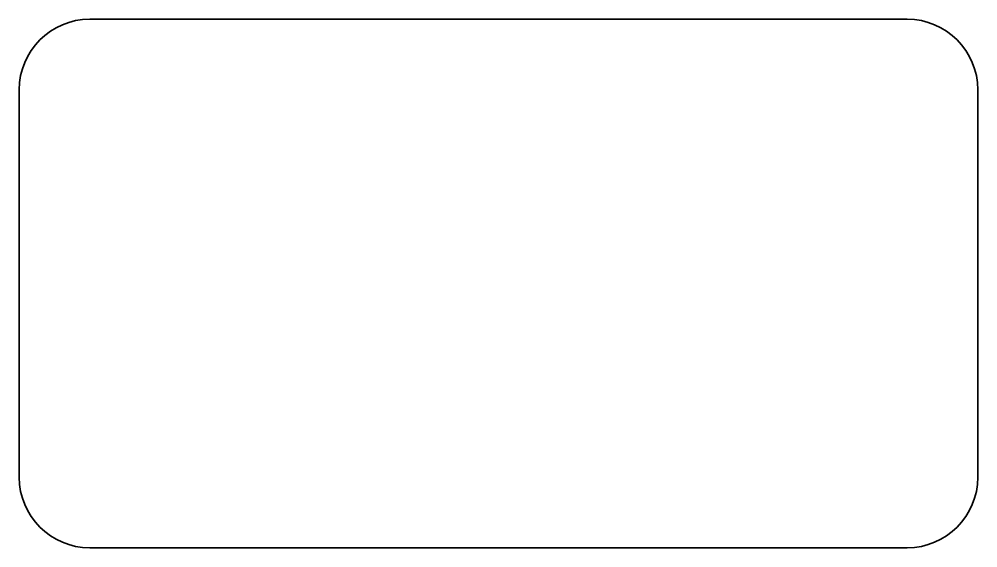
# Model space of a CAD drawing. Header units: inches. Extents: x 2.17 to 7.05, y -4.13 to -1.44.
import ezdxf

# ---------------------------------------------------------------- set-up
doc = ezdxf.new("R2010")
doc.units = ezdxf.units.IN
doc.header["$MEASUREMENT"] = 0
doc.layers.add('Layer 1', color=7, linetype='Continuous')

msp = doc.modelspace()

# ---------------------------------------------------------------- linework, layer by layer
at = {"layer": 'Layer 1', "color": 7, "lineweight": 35, "true_color": 0xffffff}
msp.add_open_spline([(6.6888, -4.1266), (6.6888, -4.1266), (2.5324, -4.1266), (2.5324, -4.1266), (2.3348, -4.1266), (2.1731, -3.9649), (2.1731, -3.7673), (2.1731, -3.7673), (2.1731, -1.7984), (2.1731, -1.7984), (2.1731, -1.6008), (2.3348, -1.4391), (2.5324, -1.4391), (2.5324, -1.4391), (6.6888, -1.4391), (6.6888, -1.4391), (6.8864, -1.4391), (7.0481, -1.6008), (7.0481, -1.7984), (7.0481, -1.7984), (7.0481, -3.7673), (7.0481, -3.7673), (7.0481, -3.9649), (6.8864, -4.1266), (6.6888, -4.1266)], degree=3, knots=[0, 0, 0, 0, 1, 1, 1, 2, 2, 2, 3, 3, 3, 4, 4, 4, 5, 5, 5, 6, 6, 6, 7, 7, 7, 8, 8, 8, 8], dxfattribs=at)

doc.saveas('drawing.dxf')
